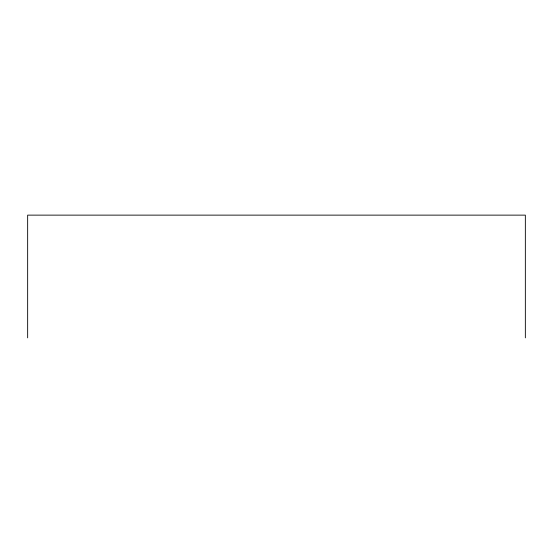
<?xml version="1.0" encoding="UTF-8"?>
<svg xmlns="http://www.w3.org/2000/svg" width="553" height="553" viewBox="0 0 553 553"><rect width="100%" height="100%" fill="white"/><g stroke="black" fill="none" stroke-linecap="round" stroke-linejoin="round"><path stroke-width="0.83" d="M525.35 337.869L525.35 215.131L27.65 215.131L27.65 337.869"/></g></svg>
